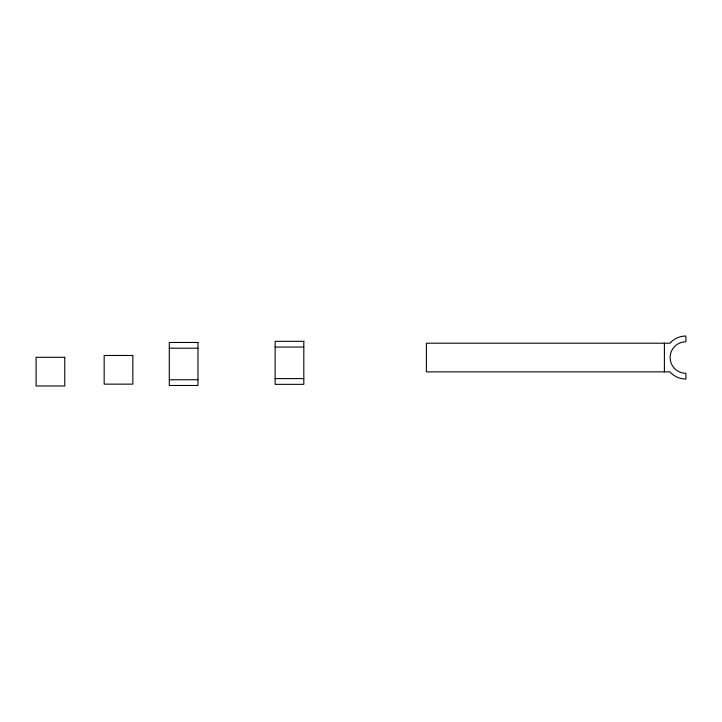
<?xml version="1.0" encoding="UTF-8"?>
<svg xmlns="http://www.w3.org/2000/svg" width="722" height="722" viewBox="0 0 722 722"><rect width="100%" height="100%" fill="white"/><g stroke="black" fill="none" stroke-linecap="round" stroke-linejoin="round"><path stroke-width="1.08" d="M275.136 347.056L303.809 347.056M169.291 348.203L197.963 348.203M275.136 378.599L303.809 378.599M169.291 379.754L197.963 379.754M664.393 343.203L664.393 371.875M670.693 342.336L670.025 343.203L426.386 343.203L426.386 371.875L670.025 371.875L670.693 372.751A21.507 21.507 0 0 0 685.9 379.05L685.9 373.31A15.776 15.776 0 0 1 670.124 357.543A15.776 15.776 0 0 1 685.9 341.768L685.9 336.037A21.507 21.507 0 0 0 670.693 342.336M303.809 341.325L275.136 341.325L275.136 384.339L303.809 384.339L303.809 341.325M197.963 342.472L169.291 342.472L169.291 385.485L197.963 385.485L197.963 342.472M132.848 355.468L104.167 355.468L104.167 384.14L132.848 384.14L132.848 355.468M64.772 357.291L36.1 357.291L36.1 385.963L64.772 385.963L64.772 357.291"/></g></svg>
